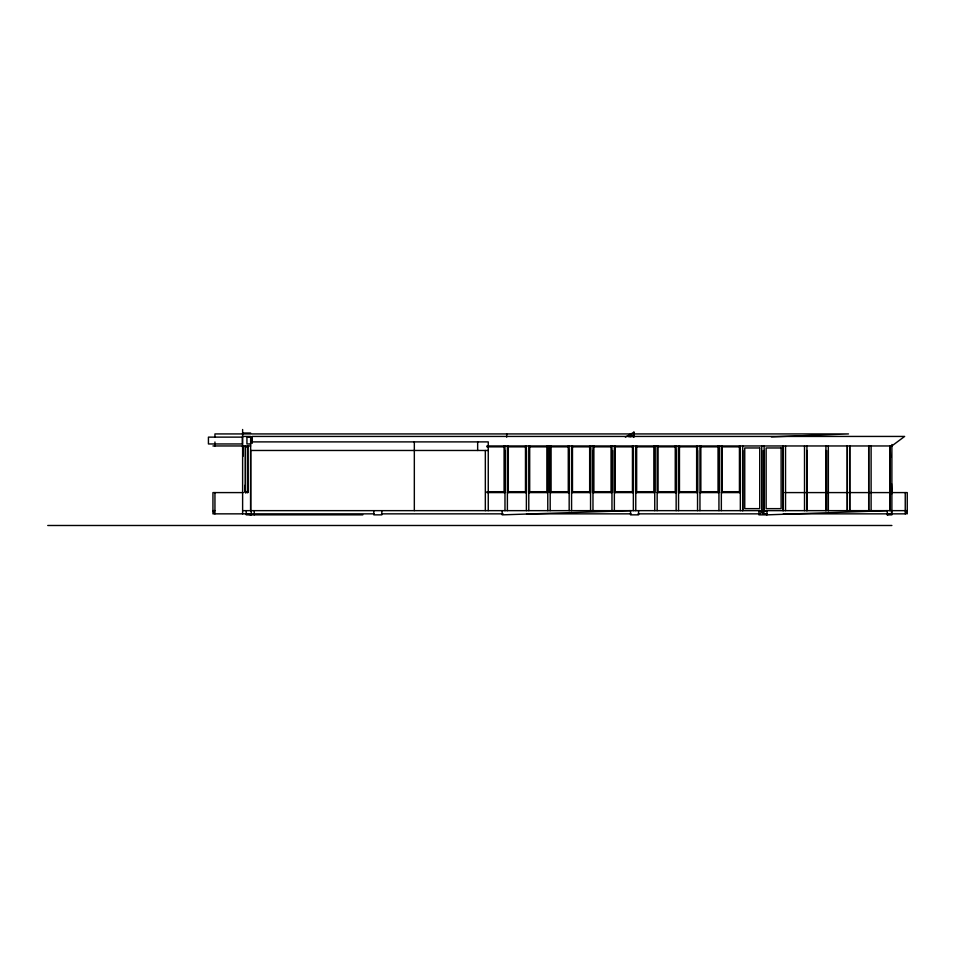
<?xml version="1.0" encoding="UTF-8"?>
<svg xmlns="http://www.w3.org/2000/svg" width="955" height="955" viewBox="0 0 955 955"><rect width="100%" height="100%" fill="white"/><g stroke="black" fill="none" stroke-linecap="round" stroke-linejoin="round"><path stroke-width="1.43" d="M504.98 510.65L504.98 450.474M526.384 510.65L526.384 450.474M547.776 510.65L547.776 445.961L547.776 492.589L528.784 492.589M550.187 510.65L550.187 445.961L550.187 492.589L569.168 492.589L569.168 445.961M569.168 510.65L569.168 450.474M592.971 510.65L592.971 450.474M611.964 510.65L611.964 450.474M614.363 510.65L614.363 450.474M633.356 510.65L633.356 450.474M635.767 510.65L635.767 450.474M654.748 510.65L654.748 445.961L654.748 492.589L635.767 492.589L635.767 445.961M676.152 510.65L676.152 450.474M697.544 510.65L697.544 450.474M740.34 510.65L740.34 450.474M742.739 450.474L742.739 510.65L742.739 445.961M761.732 450.474L761.732 510.65L761.732 445.961M764.131 450.474L764.131 510.65L764.131 445.961M806.927 450.474L806.927 510.65L806.927 445.961M825.92 450.474L825.92 510.65L825.92 445.961M828.319 450.474L828.319 510.65L828.319 445.961M625.382 437.127L630.885 433.928M758.927 513.85L766.949 510.65L766.949 514.852L758.927 514.852L758.927 510.65L766.949 514.852L887.291 510.65L887.291 514.852L891.886 514.852M887.291 514.852L891.886 513.05M771.377 436.901L848.494 433.928L214.947 433.928L214.947 437.127M891.886 444.505L891.886 445.961L890.108 445.961L890.108 510.65L890.108 445.961L891.886 445.913L904.636 436.435L252.204 436.435L252.204 443.239M242.618 433.021L250.64 433.021M242.618 436.435L250.64 436.435L250.64 510.65L250.64 450.474L488.256 450.474M242.618 437.127L208.429 437.127L208.429 443.956L242.367 443.956L242.367 437.127M252.204 437.127L246.939 437.127L246.939 443.956L250.699 443.956M250.64 441.89L488.256 441.89L488.256 510.65M212.941 445.961L250.64 445.961M486.895 445.961L891.886 445.961M245.435 446.856L247.739 446.856M486.895 446.856L504.085 446.856M508.299 446.856L525.477 446.856M529.691 446.856L546.869 446.856M551.083 446.856L568.273 446.856M572.475 446.856L589.665 446.856M593.879 446.856L611.057 446.856M615.271 446.856L632.449 446.856M636.663 446.856L653.853 446.856M658.067 446.856L675.245 446.856M679.459 446.856L696.637 446.856M700.851 446.856L718.041 446.856M722.243 446.856L739.433 446.856M245.435 491.694L247.739 491.694M486.895 491.694L504.085 491.694M508.299 491.694L525.477 491.694M529.691 491.694L546.869 491.694M551.083 491.694L568.273 491.694M572.475 491.694L589.665 491.694M593.879 491.694L611.057 491.694M615.271 491.694L632.449 491.694M636.663 491.694L653.853 491.694M658.067 491.694L675.245 491.694M679.459 491.694L696.637 491.694M700.851 491.694L718.041 491.694M722.243 491.694L739.433 491.694M243.262 492.589L212.941 492.589L212.941 513.85L374.074 513.85M486.895 492.589L504.98 492.589L504.98 445.961M507.392 492.589L526.384 492.589L526.384 445.961M571.579 492.589L590.56 492.589L590.56 445.961L590.56 510.65M657.159 492.589L676.152 492.589L676.152 445.961M699.955 492.589L718.936 492.589L718.936 445.961L718.936 510.65M721.347 492.589L740.34 492.589L740.34 445.961M784.807 492.589L890.406 492.589M891.886 492.589L907.25 492.589L907.25 513.85M214.947 510.65L212.941 510.65L214.947 513.85L214.947 492.589M242.618 510.65L905.245 510.65M907.25 510.65L906.044 510.65L906.044 513.85L783.327 513.85M381.511 513.85L503.082 513.85M526.539 513.85L631.052 513.85M638.131 513.85L759.977 513.85M762.938 513.85L766.949 513.85M362.828 514.852L246.235 514.852L246.235 510.65M47.75 525.489L891.886 525.489M628.115 436.435L631.028 436.841M246.235 513.85L251.249 514.852L251.249 510.65M243.059 453.243L242.618 445.961L243.071 456.251M244.993 485.307L245.435 492.589L247.834 492.589L247.739 445.961L247.739 492.589M890.538 457.552L890.108 445.961L891.886 446.868L891.886 513.85M891.504 483.636L891.886 493.783M905.245 492.589L905.245 513.85M871.115 445.961L871.115 510.65M804.516 445.961L804.516 510.65M785.535 445.961L785.535 510.65M739.433 445.961L739.433 492.589M722.243 445.961L722.243 492.589M721.347 445.961L721.347 510.65M718.041 445.961L718.041 492.589M700.851 445.961L700.851 492.589M699.955 445.961L699.955 510.65M697.544 445.961L697.544 492.589L678.551 492.589L678.551 445.961L678.551 510.65M696.637 445.961L696.637 492.589M679.459 445.961L679.459 492.589M675.245 445.961L675.245 492.589M658.067 445.961L658.067 492.589M657.159 445.961L657.159 510.65M653.853 445.961L653.853 492.589M638.573 510.65L638.573 514.852L630.551 514.852L630.551 510.65L502.175 514.852L502.175 510.65M636.663 445.961L636.663 492.589M633.941 436.435L633.941 437.247M633.272 434.991L633.272 437.127M633.356 445.961L633.356 492.589L614.363 492.589L614.363 445.961M632.449 445.961L632.449 492.589M615.271 445.961L615.271 492.589M611.964 445.961L611.964 492.589L592.971 492.589L592.971 445.961M611.057 445.961L611.057 492.589M593.879 445.961L593.879 492.589M589.665 445.961L589.665 492.589M572.475 445.961L572.475 492.589M571.579 445.961L571.579 510.65M568.273 445.961L568.273 492.589M551.083 445.961L551.083 492.589M546.869 445.961L546.869 492.589M529.691 445.961L529.691 492.589M528.784 445.961L528.784 510.65M525.477 445.961L525.477 492.589M508.299 445.961L508.299 492.589M507.392 445.961L507.392 510.65M506.687 433.928L506.687 437.127M504.085 445.961L504.085 492.589M485.331 450.474L485.331 510.65M477.655 441.89L477.655 450.474M414.327 441.89L414.327 510.65M381.821 510.65L381.821 514.852L373.799 514.852L373.799 510.65M254.257 510.65L254.257 514.852M251.953 437.127L251.953 442.583M242.618 429.511L242.618 513.85M214.947 441.986L214.947 445.961M245.435 445.961L245.435 492.589L245.435 445.961M783.124 445.961L783.124 510.65L783.124 445.961M847.312 445.961L847.312 510.65L847.312 445.961M849.723 445.961L849.723 510.65L849.723 445.961M868.704 445.961L868.704 510.65L868.704 445.961M633.941 432.138L628.115 435.826L633.941 435.826L633.941 432.138M759.726 447.967L744.745 447.967L744.745 508.645L759.726 508.645L759.726 447.967M781.118 447.967L766.137 447.967L766.137 508.645L781.118 508.645L781.118 447.967"/></g></svg>
